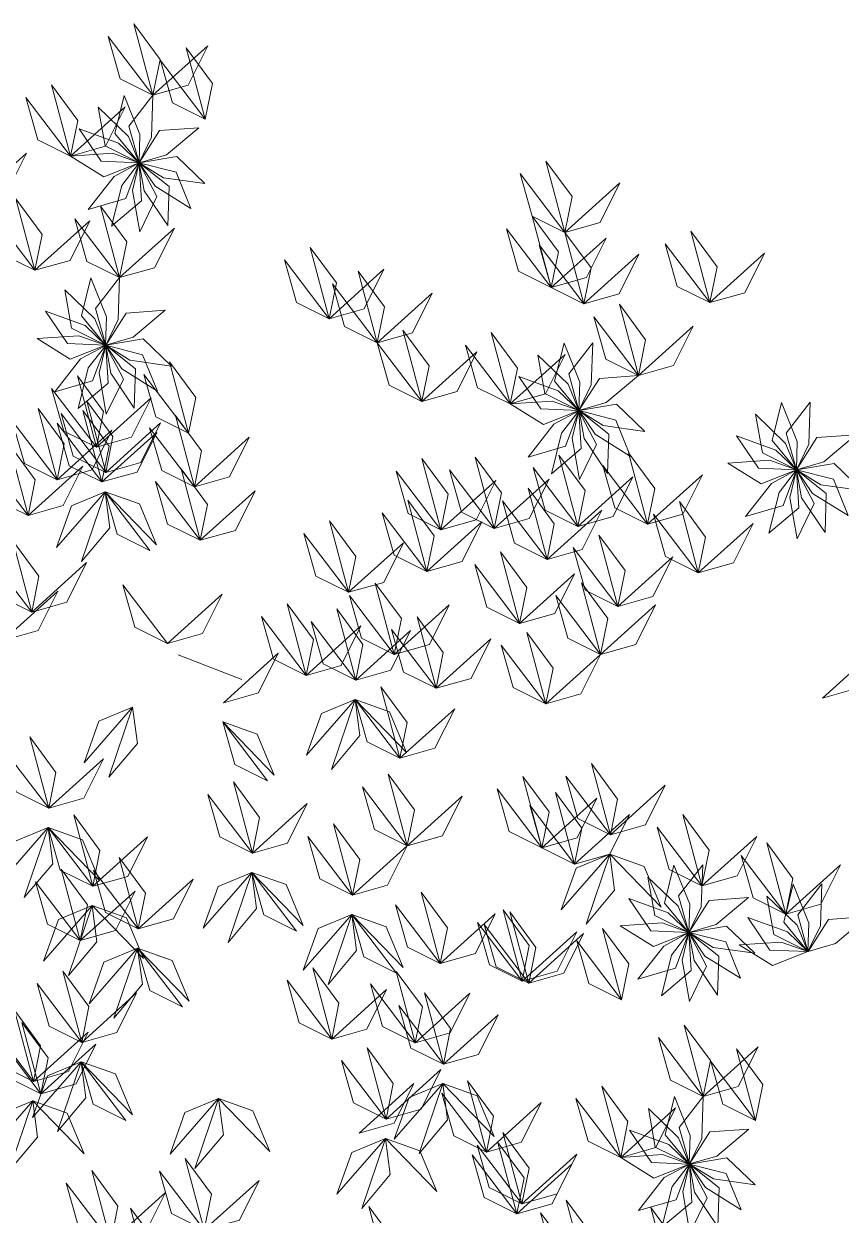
# Model space of a CAD drawing. Header units: inches. Extents: x 4350 to 28384, y -6772 to 993.
# Drawn here: x 23959.5 to 24025.9, y -892.3 to -795.6 of the extents above; entities that cross this region are included whole.
import ezdxf

# ---------------------------------------------------------------- set-up
doc = ezdxf.new("R2010")
doc.units = ezdxf.units.IN
doc.header["$MEASUREMENT"] = 0
doc.layers.add('ARREDAMENTO', color=2, linetype='Continuous', lineweight=18)

# ---------------------------------------------------------------- blocks, each defined once
blk = doc.blocks.new('chioma jacaranda')
at = {"layer": 'ARREDAMENTO', "linetype": 'Continuous'}
blk.add_line((14442.584, -3381.099), (14447.764, -3383.088), dxfattribs=at)
at = {"layer": 'ARREDAMENTO', "lineweight": 0}
for points in [[(14440.549, -3335.641), (14441.134, -3332.735), (14439.006, -3329.845), (14440.549, -3335.641)], [(14440.549, -3335.641), (14437.895, -3334.32), (14436.918, -3330.867), (14440.549, -3335.641)], [(14440.549, -3335.641), (14443.401, -3334.835), (14445.001, -3331.622), (14440.549, -3335.641)], [(14444.797, -3337.585), (14445.382, -3334.679), (14443.254, -3331.789), (14444.797, -3337.585)], [(14444.797, -3337.585), (14442.143, -3336.264), (14441.166, -3332.811), (14444.797, -3337.585)], [(14433.849, -3340.593), (14434.434, -3337.686), (14432.307, -3334.796), (14433.849, -3340.593)], [(14433.849, -3340.593), (14431.196, -3339.272), (14430.219, -3335.819), (14433.849, -3340.593)], [(14438.218, -3335.66), (14439.495, -3338.821), (14439.422, -3341.126), (14437.456, -3338.75), (14438.218, -3335.66)], [(14440.549, -3335.641), (14440.43, -3339.048), (14439.426, -3341.124), (14438.596, -3338.154), (14440.549, -3335.641)], [(14433.849, -3340.593), (14436.702, -3339.786), (14438.302, -3336.574), (14433.849, -3340.593)], [(14436.097, -3336.626), (14438.549, -3338.993), (14439.42, -3341.129), (14436.657, -3339.758), (14436.097, -3336.626)], [(14434.552, -3338.37), (14437.754, -3339.536), (14439.419, -3341.133), (14436.337, -3341.004), (14434.552, -3338.37)], [(14444.259, -3338.291), (14441.648, -3340.482), (14439.433, -3341.126), (14441.086, -3338.521), (14444.259, -3338.291)], [(14425.831, -3344.363), (14428.683, -3343.556), (14430.283, -3340.344), (14425.831, -3344.363)], [(14433.849, -3340.593), (14437.25, -3340.355), (14439.42, -3341.136), (14436.552, -3342.272), (14433.849, -3340.593)], [(14435.294, -3344.917), (14437.392, -3342.232), (14439.425, -3341.142), (14438.35, -3344.033), (14435.294, -3344.917)], [(14437.19, -3346.272), (14438.015, -3342.965), (14439.429, -3341.142), (14439.623, -3344.22), (14437.19, -3346.272)], [(14439.474, -3346.738), (14438.882, -3343.381), (14439.432, -3341.141), (14440.862, -3343.874), (14439.474, -3346.738)], [(14441.749, -3346.235), (14439.844, -3343.409), (14439.435, -3341.139), (14441.853, -3343.054), (14441.749, -3346.235)], [(14444.773, -3342.822), (14441.397, -3342.347), (14439.437, -3341.132), (14442.478, -3340.617), (14444.773, -3342.822)], [(14443.624, -3344.849), (14440.733, -3343.043), (14439.437, -3341.135), (14442.424, -3341.902), (14443.624, -3344.849)], [(14474, -3346.785), (14474.585, -3343.879), (14472.457, -3340.989), (14474, -3346.785)], [(14474, -3346.785), (14471.346, -3345.464), (14470.369, -3342.011), (14474, -3346.785)], [(14474, -3346.785), (14476.852, -3345.979), (14478.452, -3342.766), (14474, -3346.785)], [(14430.968, -3349.863), (14431.553, -3346.957), (14429.425, -3344.067), (14430.968, -3349.863)], [(14430.968, -3349.863), (14428.314, -3348.542), (14427.337, -3345.089), (14430.968, -3349.863)], [(14437.833, -3350.461), (14438.417, -3347.555), (14436.29, -3344.665), (14437.833, -3350.461)], [(14430.968, -3349.863), (14433.82, -3349.057), (14435.42, -3345.844), (14430.968, -3349.863)], [(14437.833, -3350.461), (14435.179, -3349.14), (14434.202, -3345.687), (14437.833, -3350.461)], [(14472.888, -3351.261), (14473.473, -3348.354), (14471.346, -3345.464), (14472.888, -3351.261)], [(14437.833, -3350.461), (14440.685, -3349.654), (14442.285, -3346.442), (14437.833, -3350.461)], [(14472.888, -3351.261), (14470.235, -3349.94), (14469.258, -3346.487), (14472.888, -3351.261)], [(14475.542, -3352.582), (14476.127, -3349.675), (14474, -3346.785), (14475.542, -3352.582)], [(14485.764, -3352.492), (14486.349, -3349.585), (14484.221, -3346.695), (14485.764, -3352.492)], [(14454.853, -3353.797), (14455.438, -3350.891), (14453.311, -3348.001), (14454.853, -3353.797)], [(14475.542, -3352.582), (14472.888, -3351.261), (14471.911, -3347.808), (14475.542, -3352.582)], [(14472.888, -3351.261), (14475.741, -3350.454), (14477.341, -3347.241), (14472.888, -3351.261)], [(14485.764, -3352.492), (14483.11, -3351.171), (14482.133, -3347.718), (14485.764, -3352.492)], [(14454.853, -3353.797), (14452.2, -3352.476), (14451.223, -3349.023), (14454.853, -3353.797)], [(14475.542, -3352.582), (14478.395, -3351.775), (14479.994, -3348.563), (14475.542, -3352.582)], [(14485.764, -3352.492), (14488.616, -3351.685), (14490.216, -3348.472), (14485.764, -3352.492)], [(14454.853, -3353.797), (14457.706, -3352.991), (14459.305, -3349.778), (14454.853, -3353.797)], [(14458.761, -3355.743), (14459.346, -3352.836), (14457.218, -3349.946), (14458.761, -3355.743)], [(14435.502, -3350.48), (14436.779, -3353.64), (14436.706, -3355.946), (14434.74, -3353.569), (14435.502, -3350.48)], [(14437.833, -3350.461), (14437.713, -3353.867), (14436.709, -3355.944), (14435.88, -3352.973), (14437.833, -3350.461)], [(14433.381, -3351.445), (14435.832, -3353.813), (14436.704, -3355.949), (14433.941, -3354.577), (14433.381, -3351.445)], [(14458.761, -3355.743), (14456.107, -3354.422), (14455.13, -3350.969), (14458.761, -3355.743)], [(14458.761, -3355.743), (14461.614, -3354.936), (14463.213, -3351.723), (14458.761, -3355.743)], [(14479.967, -3358.416), (14480.552, -3355.51), (14478.425, -3352.62), (14479.967, -3358.416)], [(14431.835, -3353.19), (14435.038, -3354.356), (14436.703, -3355.952), (14433.621, -3355.823), (14431.835, -3353.19)], [(14441.543, -3353.111), (14438.932, -3355.302), (14436.717, -3355.945), (14438.369, -3353.341), (14441.543, -3353.111)], [(14479.967, -3358.416), (14477.314, -3357.095), (14476.337, -3353.642), (14479.967, -3358.416)], [(14462.392, -3360.517), (14462.977, -3357.611), (14460.849, -3354.721), (14462.392, -3360.517)], [(14479.967, -3358.416), (14482.82, -3357.61), (14484.42, -3354.397), (14479.967, -3358.416)], [(14431.133, -3355.412), (14434.533, -3355.175), (14436.704, -3355.956), (14433.836, -3357.092), (14431.133, -3355.412)], [(14442.056, -3357.641), (14438.681, -3357.167), (14436.721, -3355.951), (14439.762, -3355.437), (14442.056, -3357.641)], [(14462.392, -3360.517), (14459.738, -3359.196), (14458.761, -3355.743), (14462.392, -3360.517)], [(14469.558, -3360.718), (14470.143, -3357.812), (14468.015, -3354.922), (14469.558, -3360.718)], [(14473.926, -3355.786), (14475.203, -3358.946), (14475.131, -3361.251), (14473.164, -3358.875), (14473.926, -3355.786)], [(14476.257, -3355.767), (14476.138, -3359.173), (14475.134, -3361.25), (14474.304, -3358.279), (14476.257, -3355.767)], [(14432.577, -3359.737), (14434.676, -3357.051), (14436.709, -3355.961), (14435.634, -3358.852), (14432.577, -3359.737)], [(14434.474, -3361.091), (14435.299, -3357.784), (14436.712, -3355.962), (14436.906, -3359.04), (14434.474, -3361.091)], [(14436.757, -3361.557), (14436.166, -3358.201), (14436.716, -3355.961), (14438.145, -3358.694), (14436.757, -3361.557)], [(14439.033, -3361.054), (14437.127, -3358.228), (14436.719, -3355.958), (14439.136, -3357.874), (14439.033, -3361.054)], [(14440.907, -3359.669), (14438.017, -3357.863), (14436.721, -3355.955), (14439.708, -3356.722), (14440.907, -3359.669)], [(14462.392, -3360.517), (14465.244, -3359.71), (14466.844, -3356.498), (14462.392, -3360.517)], [(14469.558, -3360.718), (14466.904, -3359.397), (14465.927, -3355.944), (14469.558, -3360.718)], [(14469.558, -3360.718), (14472.41, -3359.911), (14474.01, -3356.699), (14469.558, -3360.718)], [(14471.805, -3356.751), (14474.257, -3359.119), (14475.128, -3361.254), (14472.365, -3359.883), (14471.805, -3356.751)], [(14443.432, -3363.093), (14444.016, -3360.187), (14441.889, -3357.297), (14443.432, -3363.093)], [(14435.953, -3364.238), (14436.538, -3361.332), (14434.41, -3358.442), (14435.953, -3364.238)], [(14443.432, -3363.093), (14440.778, -3361.772), (14439.801, -3358.319), (14443.432, -3363.093)], [(14470.26, -3358.496), (14473.463, -3359.661), (14475.127, -3361.258), (14472.046, -3361.129), (14470.26, -3358.496)], [(14479.967, -3358.416), (14477.356, -3360.607), (14475.141, -3361.251), (14476.794, -3358.646), (14479.967, -3358.416)], [(14435.953, -3364.238), (14433.299, -3362.917), (14432.322, -3359.464), (14435.953, -3364.238)], [(14436.716, -3366.28), (14437.301, -3363.373), (14435.174, -3360.483), (14436.716, -3366.28)], [(14435.953, -3364.238), (14438.805, -3363.431), (14440.405, -3360.219), (14435.953, -3364.238)], [(14469.558, -3360.718), (14472.958, -3360.48), (14475.128, -3361.262), (14472.26, -3362.397), (14469.558, -3360.718)], [(14491.59, -3360.597), (14492.867, -3363.757), (14492.794, -3366.063), (14490.828, -3363.686), (14491.59, -3360.597)], [(14493.921, -3360.578), (14493.802, -3363.984), (14492.798, -3366.061), (14491.968, -3363.09), (14493.921, -3360.578)], [(14432.757, -3366.877), (14433.341, -3363.97), (14431.214, -3361.08), (14432.757, -3366.877)], [(14436.716, -3366.28), (14434.062, -3364.959), (14433.085, -3361.506), (14436.716, -3366.28)], [(14436.399, -3367.059), (14436.984, -3364.153), (14434.856, -3361.263), (14436.399, -3367.059)], [(14471.002, -3365.043), (14473.1, -3362.357), (14475.133, -3361.267), (14474.058, -3364.158), (14471.002, -3365.043)], [(14472.898, -3366.397), (14473.723, -3363.09), (14475.137, -3361.267), (14475.331, -3364.346), (14472.898, -3366.397)], [(14475.182, -3366.863), (14474.59, -3363.506), (14475.141, -3361.266), (14476.57, -3364), (14475.182, -3366.863)], [(14477.458, -3366.36), (14475.552, -3363.534), (14475.143, -3361.264), (14477.561, -3363.18), (14477.458, -3366.36)], [(14480.481, -3362.947), (14477.106, -3362.472), (14475.145, -3361.257), (14478.186, -3360.742), (14480.481, -3362.947)], [(14479.332, -3364.975), (14476.442, -3363.168), (14475.145, -3361.261), (14478.133, -3362.027), (14479.332, -3364.975)], [(14489.469, -3361.562), (14491.921, -3363.93), (14492.792, -3366.065), (14490.029, -3364.694), (14489.469, -3361.562)], [(14432.757, -3366.877), (14430.103, -3365.555), (14429.126, -3362.102), (14432.757, -3366.877)], [(14436.399, -3367.059), (14433.745, -3365.738), (14432.768, -3362.285), (14436.399, -3367.059)], [(14436.716, -3366.28), (14439.569, -3365.473), (14441.168, -3362.261), (14436.716, -3366.28)], [(14443.91, -3367.444), (14444.495, -3364.538), (14442.368, -3361.648), (14443.91, -3367.444)], [(14432.757, -3366.877), (14435.609, -3366.07), (14437.209, -3362.857), (14432.757, -3366.877)], [(14436.399, -3367.059), (14439.252, -3366.252), (14440.851, -3363.04), (14436.399, -3367.059)], [(14443.91, -3367.444), (14441.256, -3366.123), (14440.279, -3362.67), (14443.91, -3367.444)], [(14443.91, -3367.444), (14446.763, -3366.637), (14448.362, -3363.425), (14443.91, -3367.444)], [(14487.924, -3363.307), (14491.126, -3364.473), (14492.791, -3366.069), (14489.709, -3365.94), (14487.924, -3363.307)], [(14497.631, -3363.228), (14495.02, -3365.418), (14492.805, -3366.062), (14494.458, -3363.457), (14497.631, -3363.228)], [(14430.402, -3369.788), (14430.987, -3366.881), (14428.859, -3363.991), (14430.402, -3369.788)], [(14430.402, -3369.788), (14427.748, -3368.467), (14426.771, -3365.013), (14430.402, -3369.788)], [(14463.932, -3370.945), (14464.517, -3368.039), (14462.39, -3365.149), (14463.932, -3370.945)], [(14468.257, -3370.837), (14468.842, -3367.93), (14466.714, -3365.04), (14468.257, -3370.837)], [(14475.056, -3370.666), (14475.64, -3367.76), (14473.513, -3364.87), (14475.056, -3370.666)], [(14480.711, -3370.489), (14481.296, -3367.582), (14479.169, -3364.692), (14480.711, -3370.489)], [(14487.221, -3365.529), (14490.622, -3365.291), (14492.792, -3366.073), (14489.924, -3367.208), (14487.221, -3365.529)], [(14430.402, -3369.788), (14433.254, -3368.981), (14434.854, -3365.768), (14430.402, -3369.788)], [(14444.389, -3371.795), (14444.974, -3368.889), (14442.847, -3365.999), (14444.389, -3371.795)], [(14463.932, -3370.945), (14461.278, -3369.624), (14460.301, -3366.171), (14463.932, -3370.945)], [(14468.257, -3370.837), (14465.603, -3369.516), (14464.626, -3366.063), (14468.257, -3370.837)], [(14475.056, -3370.666), (14472.402, -3369.345), (14471.425, -3365.892), (14475.056, -3370.666)], [(14480.711, -3370.489), (14478.057, -3369.168), (14477.08, -3365.715), (14480.711, -3370.489)], [(14488.666, -3369.854), (14490.764, -3367.168), (14492.797, -3366.078), (14491.722, -3368.969), (14488.666, -3369.854)], [(14490.562, -3371.208), (14491.387, -3367.901), (14492.801, -3366.078), (14492.995, -3369.157), (14490.562, -3371.208)], [(14492.846, -3371.674), (14492.254, -3368.317), (14492.804, -3366.077), (14494.234, -3368.811), (14492.846, -3371.674)], [(14495.122, -3371.171), (14493.216, -3368.345), (14492.807, -3366.075), (14495.225, -3367.991), (14495.122, -3371.171)], [(14498.145, -3367.758), (14494.769, -3367.283), (14492.809, -3366.068), (14495.85, -3365.553), (14498.145, -3367.758)], [(14496.996, -3369.786), (14494.105, -3367.98), (14492.809, -3366.072), (14495.797, -3366.839), (14496.996, -3369.786)], [(14444.389, -3371.795), (14441.735, -3370.474), (14440.758, -3367.021), (14444.389, -3371.795)], [(14463.932, -3370.945), (14466.785, -3370.139), (14468.384, -3366.926), (14463.932, -3370.945)], [(14468.257, -3370.837), (14471.109, -3370.03), (14472.709, -3366.818), (14468.257, -3370.837)], [(14475.056, -3370.666), (14477.908, -3369.859), (14479.508, -3366.647), (14475.056, -3370.666)], [(14480.711, -3370.489), (14483.564, -3369.682), (14485.163, -3366.47), (14480.711, -3370.489)], [(14436.664, -3367.847), (14433.928, -3368.988), (14432.722, -3372.368), (14436.664, -3367.847)], [(14436.664, -3367.847), (14437.053, -3370.785), (14434.738, -3373.527), (14436.664, -3367.847)], [(14440.295, -3372.621), (14437.641, -3371.3), (14436.664, -3367.847), (14440.295, -3372.621)], [(14436.664, -3367.847), (14439.456, -3368.842), (14440.838, -3372.154), (14436.664, -3367.847)], [(14444.389, -3371.795), (14447.242, -3370.988), (14448.841, -3367.776), (14444.389, -3371.795)], [(14472.554, -3373.358), (14473.139, -3370.452), (14471.012, -3367.562), (14472.554, -3373.358)], [(14462.791, -3374.326), (14463.376, -3371.42), (14461.248, -3368.53), (14462.791, -3374.326)], [(14472.554, -3373.358), (14469.9, -3372.037), (14468.923, -3368.584), (14472.554, -3373.358)], [(14472.554, -3373.358), (14475.407, -3372.551), (14477.006, -3369.339), (14472.554, -3373.358)], [(14484.832, -3374.438), (14485.417, -3371.532), (14483.29, -3368.642), (14484.832, -3374.438)], [(14456.43, -3376.02), (14457.015, -3373.114), (14454.888, -3370.224), (14456.43, -3376.02)], [(14462.791, -3374.326), (14460.137, -3373.005), (14459.16, -3369.552), (14462.791, -3374.326)], [(14462.791, -3374.326), (14465.643, -3373.519), (14467.243, -3370.307), (14462.791, -3374.326)], [(14484.832, -3374.438), (14482.179, -3373.117), (14481.202, -3369.664), (14484.832, -3374.438)], [(14456.43, -3376.02), (14453.776, -3374.699), (14452.799, -3371.246), (14456.43, -3376.02)], [(14484.832, -3374.438), (14487.685, -3373.631), (14489.285, -3370.419), (14484.832, -3374.438)], [(14430.702, -3377.627), (14431.287, -3374.721), (14429.159, -3371.831), (14430.702, -3377.627)], [(14456.43, -3376.02), (14459.283, -3375.214), (14460.882, -3372.001), (14456.43, -3376.02)], [(14478.295, -3377.162), (14478.88, -3374.256), (14476.753, -3371.366), (14478.295, -3377.162)], [(14478.295, -3377.162), (14478.88, -3374.256), (14476.753, -3371.366), (14478.295, -3377.162)], [(14430.702, -3377.627), (14428.048, -3376.306), (14427.071, -3372.853), (14430.702, -3377.627)], [(14470.323, -3378.539), (14470.908, -3375.633), (14468.78, -3372.743), (14470.323, -3378.539)], [(14478.295, -3377.162), (14475.642, -3375.841), (14474.665, -3372.388), (14478.295, -3377.162)], [(14478.295, -3377.162), (14475.642, -3375.841), (14474.665, -3372.388), (14478.295, -3377.162)], [(14478.295, -3377.162), (14481.148, -3376.355), (14482.748, -3373.143), (14478.295, -3377.162)], [(14478.295, -3377.162), (14481.148, -3376.355), (14482.748, -3373.143), (14478.295, -3377.162)], [(14430.702, -3377.627), (14433.554, -3376.82), (14435.154, -3373.608), (14430.702, -3377.627)], [(14470.323, -3378.539), (14467.669, -3377.218), (14466.692, -3373.765), (14470.323, -3378.539)], [(14470.323, -3378.539), (14473.175, -3377.733), (14474.775, -3374.52), (14470.323, -3378.539)], [(14428.384, -3379.936), (14431.237, -3379.13), (14432.836, -3375.917), (14428.384, -3379.936)], [(14441.719, -3380.183), (14439.065, -3378.862), (14438.088, -3375.409), (14441.719, -3380.183)], [(14460.137, -3381.063), (14460.722, -3378.157), (14458.595, -3375.267), (14460.137, -3381.063)], [(14476.899, -3381.057), (14477.484, -3378.151), (14475.356, -3375.261), (14476.899, -3381.057)], [(14441.719, -3380.183), (14444.572, -3379.376), (14446.171, -3376.163), (14441.719, -3380.183)], [(14452.986, -3382.763), (14453.571, -3379.857), (14451.443, -3376.967), (14452.986, -3382.763)], [(14460.137, -3381.063), (14457.483, -3379.742), (14456.506, -3376.289), (14460.137, -3381.063)], [(14460.137, -3381.063), (14462.99, -3380.256), (14464.589, -3377.044), (14460.137, -3381.063)], [(14476.899, -3381.057), (14474.245, -3379.736), (14473.268, -3376.283), (14476.899, -3381.057)], [(14476.899, -3381.057), (14479.751, -3380.25), (14481.351, -3377.038), (14476.899, -3381.057)], [(14452.986, -3382.763), (14450.332, -3381.442), (14449.355, -3377.989), (14452.986, -3382.763)], [(14457.016, -3383.151), (14457.601, -3380.245), (14455.474, -3377.355), (14457.016, -3383.151)], [(14463.536, -3383.816), (14464.121, -3380.91), (14461.993, -3378.02), (14463.536, -3383.816)], [(14452.986, -3382.763), (14455.838, -3381.956), (14457.438, -3378.744), (14452.986, -3382.763)], [(14457.016, -3383.151), (14454.362, -3381.83), (14453.385, -3378.377), (14457.016, -3383.151)], [(14457.016, -3383.151), (14459.869, -3382.345), (14461.468, -3379.132), (14457.016, -3383.151)], [(14463.536, -3383.816), (14460.882, -3382.495), (14459.905, -3379.042), (14463.536, -3383.816)], [(14463.536, -3383.816), (14466.388, -3383.009), (14467.988, -3379.797), (14463.536, -3383.816)], [(14472.447, -3385.076), (14473.032, -3382.17), (14470.904, -3379.28), (14472.447, -3385.076)], [(14446.264, -3384.983), (14449.117, -3384.177), (14450.716, -3380.964), (14446.264, -3384.983)], [(14472.447, -3385.076), (14469.793, -3383.755), (14468.816, -3380.302), (14472.447, -3385.076)], [(14494.916, -3384.61), (14497.768, -3383.803), (14499.368, -3380.591), (14494.916, -3384.61)], [(14472.447, -3385.076), (14475.299, -3384.27), (14476.899, -3381.057), (14472.447, -3385.076)], [(14460.595, -3389.492), (14461.18, -3386.586), (14459.052, -3383.696), (14460.595, -3389.492)], [(14456.964, -3384.718), (14454.228, -3385.859), (14453.022, -3389.239), (14456.964, -3384.718)], [(14456.964, -3384.718), (14457.353, -3387.657), (14455.038, -3390.399), (14456.964, -3384.718)], [(14460.595, -3389.492), (14457.941, -3388.171), (14456.964, -3384.718), (14460.595, -3389.492)], [(14456.964, -3384.718), (14459.756, -3385.714), (14461.138, -3389.026), (14456.964, -3384.718)], [(14460.595, -3389.492), (14457.941, -3388.171), (14456.964, -3384.718), (14460.595, -3389.492)], [(14438.892, -3385.357), (14436.156, -3386.498), (14434.951, -3389.878), (14438.892, -3385.357)], [(14438.892, -3385.357), (14439.282, -3388.296), (14436.966, -3391.037), (14438.892, -3385.357)], [(14460.595, -3389.492), (14463.447, -3388.686), (14465.047, -3385.473), (14460.595, -3389.492)], [(14449.843, -3391.325), (14447.189, -3390.003), (14446.212, -3386.55), (14449.843, -3391.325)], [(14446.212, -3386.55), (14449.004, -3387.546), (14450.386, -3390.858), (14446.212, -3386.55)], [(14432.08, -3393.556), (14432.665, -3390.65), (14430.538, -3387.76), (14432.08, -3393.556)], [(14432.08, -3393.556), (14429.427, -3392.235), (14428.45, -3388.782), (14432.08, -3393.556)], [(14432.08, -3393.556), (14434.933, -3392.749), (14436.533, -3389.537), (14432.08, -3393.556)], [(14477.693, -3395.715), (14478.278, -3392.808), (14476.15, -3389.918), (14477.693, -3395.715)], [(14448.621, -3397.202), (14449.206, -3394.296), (14447.079, -3391.406), (14448.621, -3397.202)], [(14461.201, -3396.599), (14461.786, -3393.693), (14459.658, -3390.803), (14461.201, -3396.599)], [(14472.134, -3396.767), (14472.719, -3393.861), (14470.592, -3390.971), (14472.134, -3396.767)], [(14477.693, -3395.715), (14475.039, -3394.394), (14474.062, -3390.941), (14477.693, -3395.715)], [(14448.621, -3397.202), (14445.967, -3395.881), (14444.99, -3392.428), (14448.621, -3397.202)], [(14461.201, -3396.599), (14458.547, -3395.278), (14457.57, -3391.825), (14461.201, -3396.599)], [(14472.134, -3396.767), (14469.48, -3395.446), (14468.503, -3391.993), (14472.134, -3396.767)], [(14474.788, -3398.088), (14475.373, -3395.182), (14473.246, -3392.292), (14474.788, -3398.088)], [(14477.693, -3395.715), (14480.545, -3394.908), (14482.145, -3391.695), (14477.693, -3395.715)], [(14448.621, -3397.202), (14451.474, -3396.395), (14453.073, -3393.183), (14448.621, -3397.202)], [(14461.201, -3396.599), (14464.053, -3395.792), (14465.653, -3392.58), (14461.201, -3396.599)], [(14474.788, -3398.088), (14472.134, -3396.767), (14471.157, -3393.314), (14474.788, -3398.088)], [(14472.134, -3396.767), (14474.987, -3395.961), (14476.586, -3392.748), (14472.134, -3396.767)], [(14435.659, -3399.897), (14436.244, -3396.991), (14434.116, -3394.101), (14435.659, -3399.897)], [(14474.788, -3398.088), (14477.641, -3397.282), (14479.24, -3394.069), (14474.788, -3398.088)], [(14485.127, -3399.863), (14485.712, -3396.956), (14483.585, -3394.066), (14485.127, -3399.863)], [(14432.028, -3395.123), (14429.292, -3396.264), (14428.087, -3399.644), (14432.028, -3395.123)], [(14432.028, -3395.123), (14432.418, -3398.062), (14430.102, -3400.803), (14432.028, -3395.123)], [(14435.659, -3399.897), (14433.005, -3398.576), (14432.028, -3395.123), (14435.659, -3399.897)], [(14432.028, -3395.123), (14434.82, -3396.118), (14436.202, -3399.43), (14432.028, -3395.123)], [(14456.749, -3400.618), (14457.333, -3397.712), (14455.206, -3394.822), (14456.749, -3400.618)], [(14485.127, -3399.863), (14482.473, -3398.542), (14481.496, -3395.089), (14485.127, -3399.863)], [(14435.659, -3399.897), (14438.511, -3399.09), (14440.111, -3395.878), (14435.659, -3399.897)], [(14456.749, -3400.618), (14454.095, -3399.297), (14453.118, -3395.844), (14456.749, -3400.618)], [(14485.127, -3399.863), (14487.98, -3399.056), (14489.579, -3395.844), (14485.127, -3399.863)], [(14491.927, -3402.163), (14492.512, -3399.257), (14490.385, -3396.367), (14491.927, -3402.163)], [(14456.749, -3400.618), (14459.601, -3399.811), (14461.201, -3396.599), (14456.749, -3400.618)], [(14477.641, -3397.282), (14474.904, -3398.423), (14473.699, -3401.803), (14477.641, -3397.282)], [(14477.641, -3397.282), (14478.03, -3400.22), (14475.715, -3402.962), (14477.641, -3397.282)], [(14477.641, -3397.282), (14480.433, -3398.277), (14481.814, -3401.589), (14477.641, -3397.282)], [(14491.927, -3402.163), (14489.274, -3400.842), (14488.297, -3397.389), (14491.927, -3402.163)], [(14439.357, -3403.351), (14439.942, -3400.444), (14437.814, -3397.554), (14439.357, -3403.351)], [(14482.856, -3398.178), (14484.133, -3401.339), (14484.06, -3403.644), (14482.094, -3401.268), (14482.856, -3398.178)], [(14485.187, -3398.159), (14485.067, -3401.566), (14484.064, -3403.643), (14483.234, -3400.672), (14485.187, -3398.159)], [(14491.927, -3402.163), (14494.78, -3401.356), (14496.379, -3398.144), (14491.927, -3402.163)], [(14434.644, -3404.304), (14435.228, -3401.398), (14433.101, -3398.508), (14434.644, -3404.304)], [(14439.357, -3403.351), (14436.703, -3402.029), (14435.726, -3398.576), (14439.357, -3403.351)], [(14439.357, -3403.351), (14442.209, -3402.544), (14443.809, -3399.331), (14439.357, -3403.351)], [(14448.569, -3398.769), (14445.833, -3399.91), (14444.627, -3403.29), (14448.569, -3398.769)], [(14448.569, -3398.769), (14448.959, -3401.707), (14446.643, -3404.449), (14448.569, -3398.769)], [(14452.2, -3403.543), (14449.546, -3402.222), (14448.569, -3398.769), (14452.2, -3403.543)], [(14448.569, -3398.769), (14451.361, -3399.764), (14452.743, -3403.076), (14448.569, -3398.769)], [(14480.735, -3399.144), (14483.186, -3401.512), (14484.058, -3403.647), (14481.295, -3402.276), (14480.735, -3399.144)], [(14434.644, -3404.304), (14431.99, -3402.983), (14431.013, -3399.53), (14434.644, -3404.304)], [(14434.644, -3404.304), (14437.496, -3403.497), (14439.096, -3400.285), (14434.644, -3404.304)], [(14492.528, -3399.729), (14493.804, -3402.889), (14493.732, -3405.195), (14491.766, -3402.818), (14492.528, -3399.729)], [(14494.858, -3399.71), (14494.739, -3403.116), (14493.735, -3405.193), (14492.906, -3402.222), (14494.858, -3399.71)], [(14463.878, -3406.167), (14464.463, -3403.26), (14462.336, -3400.37), (14463.878, -3406.167)], [(14479.189, -3400.888), (14482.392, -3402.054), (14484.057, -3403.651), (14480.975, -3403.522), (14479.189, -3400.888)], [(14488.897, -3400.809), (14486.286, -3403), (14484.071, -3403.644), (14485.723, -3401.039), (14488.897, -3400.809)], [(14490.406, -3400.694), (14492.858, -3403.062), (14493.73, -3405.198), (14490.967, -3403.826), (14490.406, -3400.694)], [(14435.607, -3401.464), (14432.87, -3402.605), (14431.665, -3405.985), (14435.607, -3401.464)], [(14435.607, -3401.464), (14435.996, -3404.403), (14433.681, -3407.144), (14435.607, -3401.464)], [(14435.607, -3401.464), (14438.399, -3402.459), (14439.78, -3405.771), (14435.607, -3401.464)], [(14456.696, -3402.185), (14453.96, -3403.326), (14452.755, -3406.706), (14456.696, -3402.185)], [(14456.696, -3402.185), (14457.086, -3405.124), (14454.77, -3407.865), (14456.696, -3402.185)], [(14460.327, -3406.959), (14457.673, -3405.638), (14456.696, -3402.185), (14460.327, -3406.959)], [(14456.696, -3402.185), (14459.488, -3403.18), (14460.87, -3406.492), (14456.696, -3402.185)], [(14463.878, -3406.167), (14461.224, -3404.845), (14460.247, -3401.392), (14463.878, -3406.167)], [(14463.878, -3406.167), (14466.731, -3405.36), (14468.33, -3402.147), (14463.878, -3406.167)], [(14470.524, -3407.604), (14471.109, -3404.698), (14468.981, -3401.808), (14470.524, -3407.604)], [(14471.065, -3407.763), (14471.65, -3404.857), (14469.522, -3401.967), (14471.065, -3407.763)], [(14470.524, -3407.604), (14467.87, -3406.283), (14466.893, -3402.83), (14470.524, -3407.604)], [(14471.065, -3407.763), (14468.411, -3406.442), (14467.434, -3402.989), (14471.065, -3407.763)], [(14478.487, -3403.111), (14481.887, -3402.873), (14484.058, -3403.654), (14481.19, -3404.79), (14478.487, -3403.111)], [(14489.41, -3405.34), (14486.035, -3404.865), (14484.075, -3403.65), (14487.116, -3403.135), (14489.41, -3405.34)], [(14488.861, -3402.439), (14492.064, -3403.605), (14493.729, -3405.201), (14490.647, -3405.072), (14488.861, -3402.439)], [(14498.569, -3402.36), (14495.958, -3404.551), (14493.743, -3405.194), (14495.395, -3402.59), (14498.569, -3402.36)], [(14470.524, -3407.604), (14473.376, -3406.797), (14474.976, -3403.585), (14470.524, -3407.604)], [(14471.065, -3407.763), (14473.917, -3406.956), (14475.517, -3403.744), (14471.065, -3407.763)], [(14478.591, -3409.112), (14479.176, -3406.206), (14477.048, -3403.316), (14478.591, -3409.112)], [(14479.931, -3407.435), (14482.03, -3404.75), (14484.063, -3403.66), (14482.988, -3406.551), (14479.931, -3407.435)], [(14481.828, -3408.79), (14482.653, -3405.483), (14484.066, -3403.66), (14484.26, -3406.738), (14481.828, -3408.79)], [(14484.112, -3409.256), (14483.52, -3405.899), (14484.07, -3403.659), (14485.499, -3406.392), (14484.112, -3409.256)], [(14486.387, -3408.753), (14484.481, -3405.927), (14484.073, -3403.657), (14486.49, -3405.572), (14486.387, -3408.753)], [(14488.262, -3407.368), (14485.371, -3405.561), (14484.075, -3403.653), (14487.062, -3404.42), (14488.262, -3407.368)], [(14439.304, -3404.917), (14436.568, -3406.058), (14435.363, -3409.439), (14439.304, -3404.917)], [(14439.304, -3404.917), (14439.694, -3407.856), (14437.378, -3410.598), (14439.304, -3404.917)], [(14442.935, -3409.692), (14440.281, -3408.371), (14439.304, -3404.917), (14442.935, -3409.692)], [(14439.304, -3404.917), (14442.097, -3405.913), (14443.478, -3409.225), (14439.304, -3404.917)], [(14478.591, -3409.112), (14475.937, -3407.791), (14474.96, -3404.338), (14478.591, -3409.112)], [(14488.159, -3404.661), (14491.559, -3404.424), (14493.729, -3405.205), (14490.862, -3406.341), (14488.159, -3404.661)], [(14434.762, -3412.579), (14435.347, -3409.672), (14433.22, -3406.782), (14434.762, -3412.579)], [(14455.069, -3412.307), (14455.654, -3409.401), (14453.527, -3406.511), (14455.069, -3412.307)], [(14461.839, -3412.607), (14462.424, -3409.7), (14460.296, -3406.81), (14461.839, -3412.607)], [(14434.762, -3412.579), (14432.109, -3411.258), (14431.132, -3407.804), (14434.762, -3412.579)], [(14455.069, -3412.307), (14452.415, -3410.986), (14451.438, -3407.533), (14455.069, -3412.307)], [(14461.839, -3412.607), (14459.185, -3411.285), (14458.208, -3407.832), (14461.839, -3412.607)], [(14434.762, -3412.579), (14437.615, -3411.772), (14439.215, -3408.559), (14434.762, -3412.579)], [(14455.069, -3412.307), (14457.922, -3411.5), (14459.521, -3408.288), (14455.069, -3412.307)], [(14461.839, -3412.607), (14464.691, -3411.8), (14466.291, -3408.587), (14461.839, -3412.607)], [(14464.135, -3414.353), (14464.72, -3411.447), (14462.593, -3408.557), (14464.135, -3414.353)], [(14430.843, -3415.756), (14431.428, -3412.85), (14429.301, -3409.96), (14430.843, -3415.756)], [(14464.135, -3414.353), (14461.481, -3413.032), (14460.504, -3409.579), (14464.135, -3414.353)], [(14431.454, -3416.745), (14432.039, -3413.839), (14429.911, -3410.949), (14431.454, -3416.745)], [(14464.135, -3414.353), (14466.988, -3413.546), (14468.587, -3410.334), (14464.135, -3414.353)], [(14430.843, -3415.756), (14428.189, -3414.435), (14427.212, -3410.982), (14430.843, -3415.756)], [(14430.843, -3415.756), (14433.696, -3414.95), (14435.295, -3411.737), (14430.843, -3415.756)], [(14485.228, -3416.964), (14485.813, -3414.058), (14483.685, -3411.168), (14485.228, -3416.964)], [(14431.454, -3416.745), (14428.8, -3415.424), (14427.823, -3411.971), (14431.454, -3416.745)], [(14431.454, -3416.745), (14434.306, -3415.938), (14435.906, -3412.726), (14431.454, -3416.745)], [(14485.228, -3416.964), (14482.574, -3415.643), (14481.597, -3412.19), (14485.228, -3416.964)], [(14459.478, -3418.809), (14460.063, -3415.902), (14457.935, -3413.012), (14459.478, -3418.809)], [(14485.228, -3416.964), (14488.08, -3416.158), (14489.68, -3412.945), (14485.228, -3416.964)], [(14489.476, -3418.908), (14490.061, -3416.002), (14487.933, -3413.112), (14489.476, -3418.908)], [(14434.71, -3414.146), (14431.974, -3415.286), (14430.769, -3418.667), (14434.71, -3414.146)], [(14434.71, -3414.146), (14435.1, -3417.084), (14432.784, -3419.826), (14434.71, -3414.146)], [(14438.341, -3418.92), (14435.687, -3417.599), (14434.71, -3414.146), (14438.341, -3418.92)], [(14434.71, -3414.146), (14437.502, -3415.141), (14438.884, -3418.453), (14434.71, -3414.146)], [(14459.478, -3418.809), (14456.824, -3417.488), (14455.847, -3414.035), (14459.478, -3418.809)], [(14459.478, -3418.809), (14462.33, -3418.002), (14463.93, -3414.789), (14459.478, -3418.809)], [(14489.476, -3418.908), (14486.822, -3417.587), (14485.845, -3414.134), (14489.476, -3418.908)], [(14467.624, -3421.484), (14468.209, -3418.578), (14466.081, -3415.688), (14467.624, -3421.484)], [(14457.288, -3419.936), (14460.14, -3419.129), (14461.74, -3415.917), (14457.288, -3419.936)], [(14464.083, -3415.92), (14461.347, -3417.061), (14460.141, -3420.441), (14464.083, -3415.92)], [(14464.083, -3415.92), (14464.472, -3418.858), (14462.157, -3421.6), (14464.083, -3415.92)], [(14467.624, -3421.484), (14464.97, -3420.163), (14463.993, -3416.71), (14467.624, -3421.484)], [(14464.083, -3415.92), (14466.875, -3416.915), (14468.257, -3420.227), (14464.083, -3415.92)], [(14478.528, -3421.916), (14479.113, -3419.009), (14476.986, -3416.119), (14478.528, -3421.916)], [(14430.791, -3417.323), (14428.055, -3418.464), (14426.849, -3421.844), (14430.791, -3417.323)], [(14430.791, -3417.323), (14431.18, -3420.262), (14428.865, -3423.004), (14430.791, -3417.323)], [(14430.791, -3417.323), (14433.583, -3418.319), (14434.965, -3421.631), (14430.791, -3417.323)], [(14445.874, -3417.134), (14443.138, -3418.275), (14441.933, -3421.655), (14445.874, -3417.134)], [(14445.874, -3417.134), (14446.264, -3420.073), (14443.948, -3422.815), (14445.874, -3417.134)], [(14445.874, -3417.134), (14448.666, -3418.13), (14450.048, -3421.442), (14445.874, -3417.134)], [(14467.624, -3421.484), (14470.477, -3420.677), (14472.076, -3417.465), (14467.624, -3421.484)], [(14478.528, -3421.916), (14475.874, -3420.594), (14474.897, -3417.141), (14478.528, -3421.916)], [(14482.897, -3416.983), (14484.174, -3420.144), (14484.101, -3422.449), (14482.135, -3420.073), (14482.897, -3416.983)], [(14485.228, -3416.964), (14485.108, -3420.371), (14484.105, -3422.447), (14483.275, -3419.477), (14485.228, -3416.964)], [(14478.528, -3421.916), (14481.381, -3421.109), (14482.98, -3417.896), (14478.528, -3421.916)], [(14480.776, -3417.949), (14483.227, -3420.316), (14484.099, -3422.452), (14481.336, -3421.081), (14480.776, -3417.949)], [(14488.938, -3419.614), (14486.327, -3421.805), (14484.112, -3422.448), (14485.764, -3419.844), (14488.938, -3419.614)], [(14459.425, -3420.376), (14456.689, -3421.517), (14455.484, -3424.897), (14459.425, -3420.376)], [(14459.425, -3420.376), (14459.815, -3423.314), (14457.499, -3426.056), (14459.425, -3420.376)], [(14459.425, -3420.376), (14462.218, -3421.371), (14463.599, -3424.683), (14459.425, -3420.376)], [(14470.509, -3425.686), (14471.094, -3422.78), (14468.967, -3419.89), (14470.509, -3425.686)], [(14479.23, -3419.693), (14482.433, -3420.859), (14484.098, -3422.456), (14481.016, -3422.327), (14479.23, -3419.693)], [(14470.509, -3425.686), (14467.856, -3424.365), (14466.879, -3420.912), (14470.509, -3425.686)], [(14470.103, -3426.49), (14470.688, -3423.584), (14468.561, -3420.694), (14470.103, -3426.49)], [(14444.716, -3427.808), (14445.301, -3424.902), (14443.174, -3422.012), (14444.716, -3427.808)], [(14470.103, -3426.49), (14467.45, -3425.169), (14466.473, -3421.716), (14470.103, -3426.49)], [(14470.103, -3426.49), (14472.956, -3425.684), (14474.555, -3422.471), (14470.103, -3426.49)], [(14470.509, -3425.686), (14473.362, -3424.879), (14474.962, -3421.667), (14470.509, -3425.686)], [(14478.528, -3421.916), (14481.928, -3421.678), (14484.099, -3422.459), (14481.231, -3423.595), (14478.528, -3421.916)], [(14479.972, -3426.24), (14482.071, -3423.554), (14484.104, -3422.464), (14483.029, -3425.356), (14479.972, -3426.24)], [(14481.869, -3427.595), (14482.694, -3424.288), (14484.108, -3422.465), (14484.301, -3425.543), (14481.869, -3427.595)], [(14484.153, -3428.061), (14483.561, -3424.704), (14484.111, -3422.464), (14485.54, -3425.197), (14484.153, -3428.061)], [(14486.428, -3427.558), (14484.522, -3424.732), (14484.114, -3422.462), (14486.531, -3424.377), (14486.428, -3427.558)], [(14489.451, -3424.145), (14486.076, -3423.67), (14484.116, -3422.454), (14487.157, -3421.94), (14489.451, -3424.145)], [(14488.303, -3426.172), (14485.412, -3424.366), (14484.116, -3422.458), (14487.103, -3423.225), (14488.303, -3426.172)], [(14437.122, -3428.78), (14437.707, -3425.874), (14435.579, -3422.984), (14437.122, -3428.78)], [(14444.716, -3427.808), (14442.062, -3426.487), (14441.085, -3423.034), (14444.716, -3427.808)], [(14437.122, -3428.78), (14434.468, -3427.459), (14433.491, -3424.006), (14437.122, -3428.78)], [(14444.716, -3427.808), (14447.569, -3427.002), (14449.168, -3423.789), (14444.716, -3427.808)], [(14437.122, -3428.78), (14439.974, -3427.973), (14441.574, -3424.761), (14437.122, -3428.78)], [(14475.647, -3431.186), (14476.232, -3428.28), (14474.104, -3425.39), (14475.647, -3431.186)], [(14440.264, -3431.827), (14440.849, -3428.921), (14438.722, -3426.031), (14440.264, -3431.827)], [(14459.606, -3431.689), (14460.191, -3428.783), (14458.063, -3425.893), (14459.606, -3431.689)], [(14475.647, -3431.186), (14472.993, -3429.865), (14472.016, -3426.412), (14475.647, -3431.186)], [(14482.511, -3431.784), (14483.096, -3428.878), (14480.969, -3425.988), (14482.511, -3431.784)]]:
    blk.add_lwpolyline(points, dxfattribs=at)

msp = doc.modelspace()

# ---------------------------------------------------------------- block references
msp.add_blockref('chioma jacaranda', (9529.428, 2534.277))

doc.saveas('drawing.dxf')
